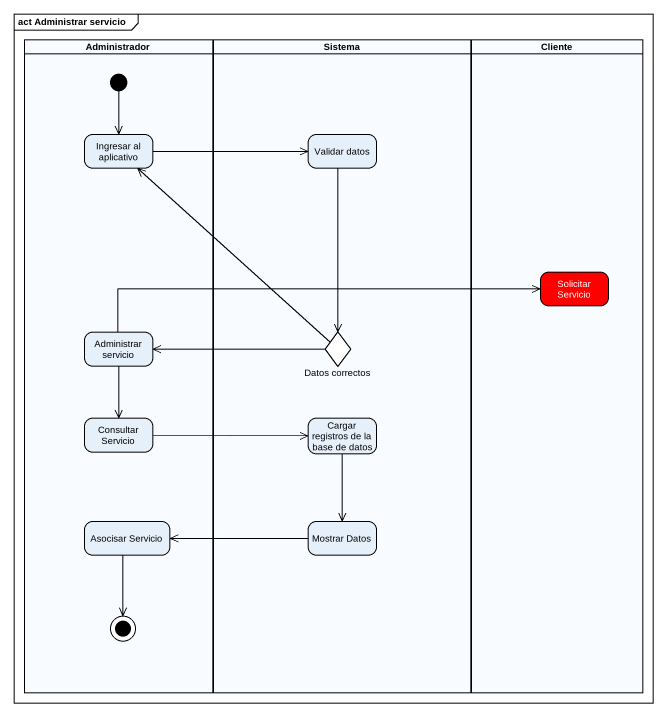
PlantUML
@startuml
mainframe act Administrar servicio
hide empty description
state Administrador <<partition>> {
  state "Ingresar al aplicativo" as Ingresar_al_aplicativo
  state "Administrar servicio" as Administrar_servicio
  state "Consultar Servicio" as Consultar_Servicio
  state "Asocisar Servicio" as Asocisar_Servicio
  [*] --> Ingresar_al_aplicativo
  Asocisar_Servicio --> [*]
}
state Sistema <<partition>> {
  state "Validar datos" as Validar_datos
  state "Datos correctos" as Datos_correctos <<choice>>
  state "Cargar registros de la base de datos" as Cargar_registros_de_la_base
  state "Mostrar Datos" as Mostrar_Datos
}
state Cliente <<partition>> {
  state "Solicitar Servicio" as Solicitar_Servicio #FF0000
}
Ingresar_al_aplicativo -right-> Validar_datos
Validar_datos --> Datos_correctos
Administrar_servicio -right-> Solicitar_Servicio
Administrar_servicio --> Consultar_Servicio
Datos_correctos -up-> Ingresar_al_aplicativo
Datos_correctos -left-> Administrar_servicio
Consultar_Servicio -right-> Cargar_registros_de_la_base
Cargar_registros_de_la_base --> Mostrar_Datos
Mostrar_Datos -left-> Asocisar_Servicio
@enduml
